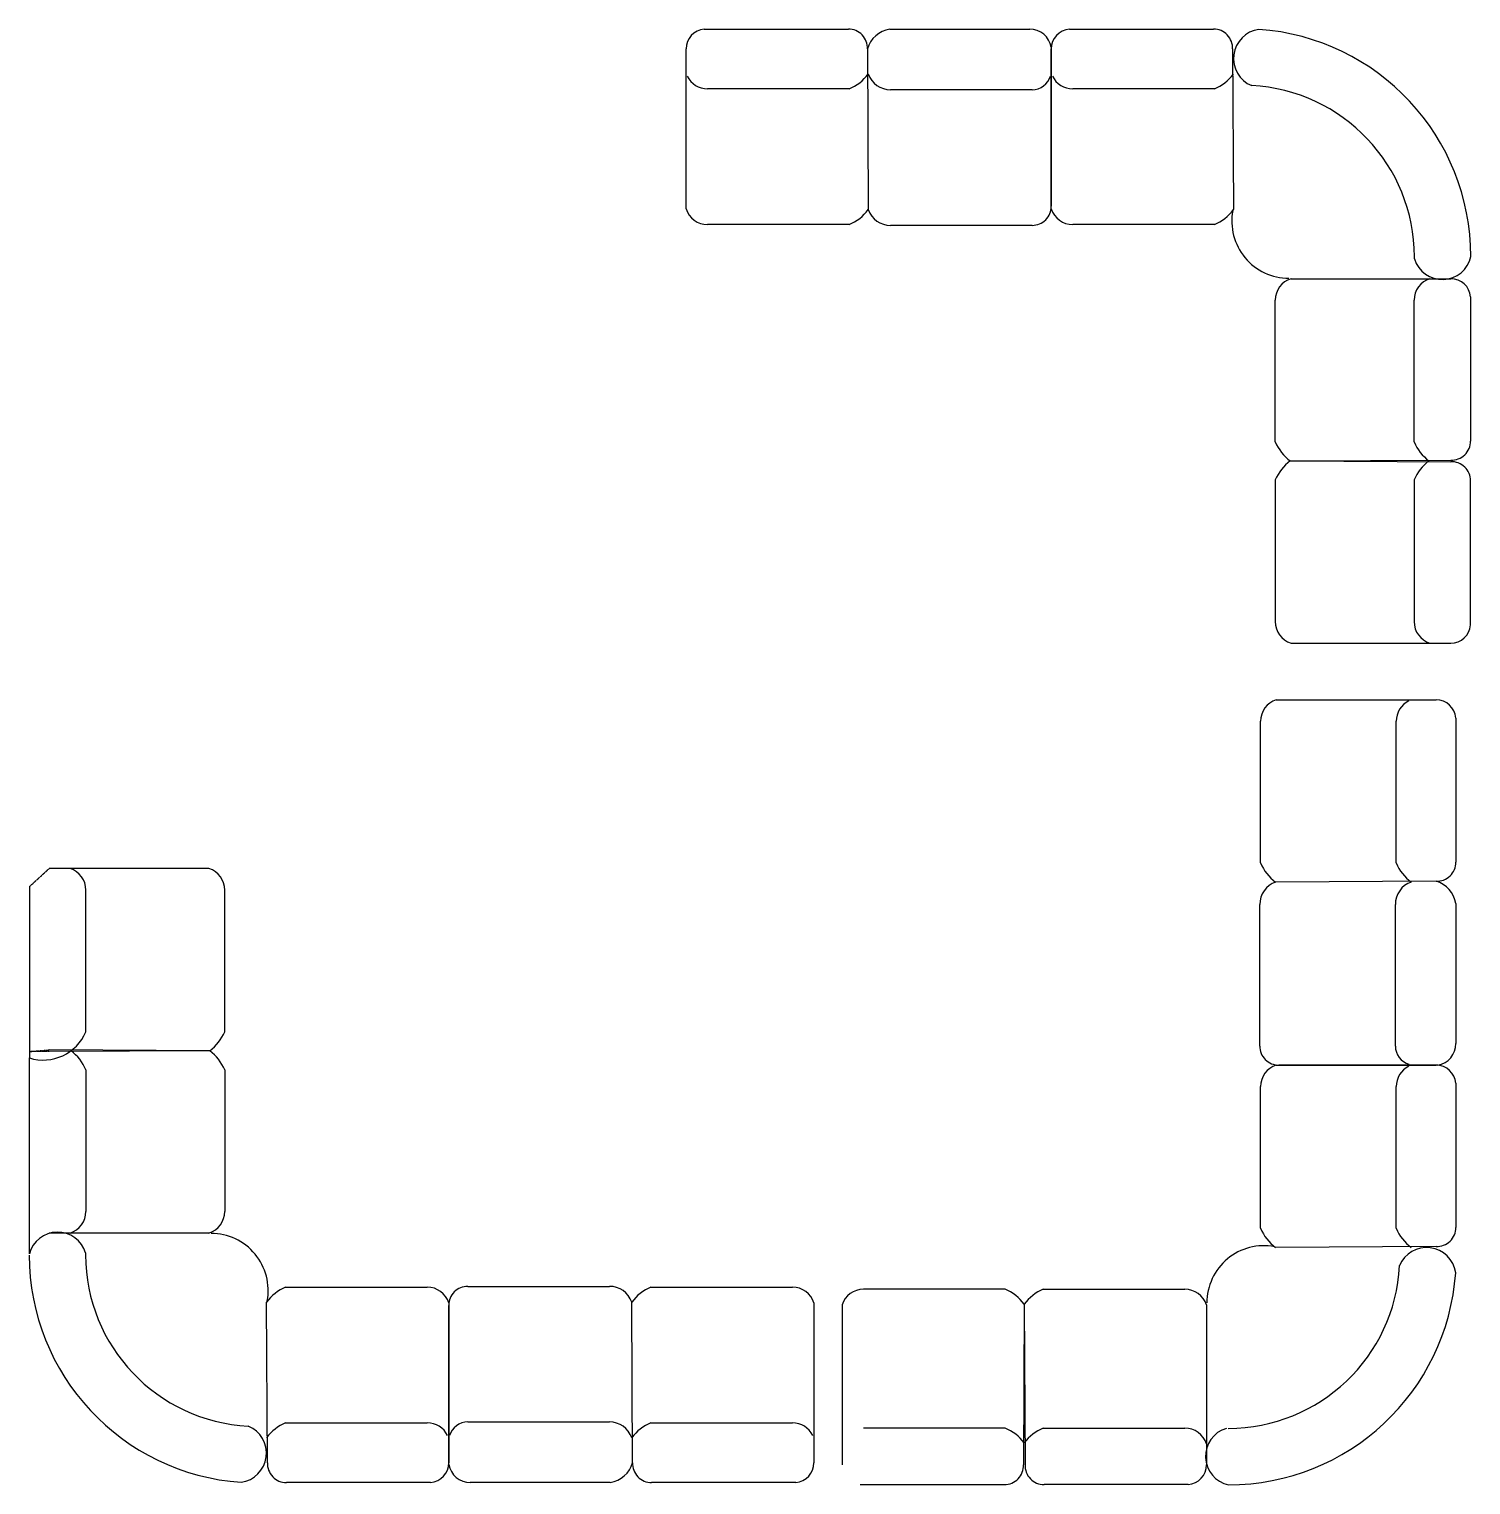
# Model space of a CAD drawing. Header units: inches. Extents: x -1202318 to 15458, y 120 to 819423.
# Drawn here: x -1202318 to -720070, y 332634 to 819423 of the extents above.
import ezdxf

# ---------------------------------------------------------------- set-up
doc = ezdxf.new("R2010")
doc.units = ezdxf.units.IN
doc.linetypes.add('HIDDEN', pattern=[9.525, 6.35, -3.175])

msp = doc.modelspace()

# ---------------------------------------------------------------- linework, layer by layer
for p, q in [((-976501, 819423.2), (-928300, 819423.2)), ((-914449.1, 819423.2), (-867633.2, 819423.2)), ((-854347.9, 819423.2), (-806146.9, 819423.2)), ((-860430.7, 813331.9), (-860430.7, 760171.4)), ((-982595.4, 759340.8), (-982595.4, 812778.1)), ((-921928.6, 812778.1), (-921651.5, 759063.9)), ((-860442.3, 759340.8), (-860442.3, 812778.1)), ((-799775.5, 812778.1), (-799498.5, 759063.9)), ((-928022.9, 799441.5), (-975392.9, 799441.5)), ((-902260.3, 799164.6), (-914172.1, 799164.6)), ((-866802.1, 799164.6), (-902260.3, 799164.6)), ((-805869.9, 799441.5), (-853239.8, 799441.5)), ((-928022.9, 754080.1), (-975392.9, 754080.1)), ((-902260.3, 753803.2), (-914172.1, 753803.2)), ((-866802.1, 753803.2), (-902260.3, 753803.2)), ((-805869.9, 754080.1), (-853239.8, 754080.1)), ((-738973.3, 742629.5), (-738973.3, 743277)), ((-780238.4, 735971.4), (-726801.1, 735971.4)), ((-733807.5, 735971.4), (-733616.4, 735971.4)), ((-785499.1, 681399), (-785499.1, 728768.9)), ((-739068.2, 681399), (-739068.2, 728768.9)), ((-720156, 729877), (-720156, 681676)), ((-780515.3, 675027.6), (-726801.1, 675304.6)), ((-780515.3, 675027.6), (-726801.1, 674750.6)), ((-785499.1, 668656.2), (-785499.1, 621286.2)), ((-739068.2, 668656.2), (-739068.2, 621286.2)), ((-720156, 620178.1), (-720156, 668379.2)), ((-780238.4, 614083.8), (-726801.1, 614083.8)), ((-733807.5, 614083.8), (-733616.4, 614083.8)), ((-785154.3, 595159.8), (-731717, 595159.8)), ((-725071.9, 589065.4), (-725071.9, 540864.4)), ((-790414.9, 540587.4), (-790414.9, 587957.4)), ((-745053.6, 540587.4), (-745053.6, 587957.4)), ((-1142149.1, 538745.9), (-1195586.4, 538745.9)), ((-1188580, 538745.9), (-1188771.1, 538745.9)), ((-1202231.5, 532651.5), (-1202231.5, 475387.5)), ((-1183319.3, 484173.4), (-1183319.3, 531543.4)), ((-1136888.4, 484173.4), (-1136888.4, 531543.4)), ((-731717, 534493), (-785431.2, 534216)), ((-790691.8, 514824.8), (-790691.8, 526736.5)), ((-745330.5, 514824.8), (-745330.5, 526736.5)), ((-725071.9, 527013.6), (-725071.9, 480197.6)), ((-790691.8, 479366.6), (-790691.8, 514824.8)), ((-745330.5, 479366.6), (-745330.5, 514824.8)), ((-1141872.2, 477802.1), (-1195586.4, 478079.1)), ((-1141872.2, 477802.1), (-1195586.4, 477525)), ((-1202231.5, 409843.6), (-1202231.5, 475387.5)), ((-785154.3, 473006.8), (-731717, 473006.8)), ((-731163.2, 472995.2), (-784323.6, 472995.2)), ((-1183319.3, 471430.7), (-1183319.3, 424060.7)), ((-1136888.4, 471430.7), (-1136888.4, 424060.7)), ((-790414.9, 418434.3), (-790414.9, 465804.3)), ((-745053.6, 418434.3), (-745053.6, 465804.3)), ((-725071.9, 466912.4), (-725071.9, 418711.4)), ((-1142149.1, 416858.2), (-1195586.4, 416858.2)), ((-1188580, 416858.2), (-1188771.1, 416858.2)), ((-1183414.2, 410200.1), (-1183414.2, 409552.6)), ((-731717, 412340), (-785431.2, 412063)), ((-1116517.6, 398749.5), (-1069147.6, 398749.5)), ((-1055585.4, 399026.4), (-1020127.2, 399026.4)), ((-1020127.2, 399026.4), (-1008215.4, 399026.4)), ((-994364.5, 398749.5), (-946994.6, 398749.5)), ((-875838.9, 398063.5), (-923208.8, 398063.5)), ((-863096.1, 398063.5), (-815726.1, 398063.5)), ((-1122612, 340051.5), (-1122889, 393765.7)), ((-1061956.8, 339497.8), (-1061956.8, 392658.2)), ((-1061945.2, 393488.8), (-1061945.2, 340051.5)), ((-1000458.9, 340051.5), (-1000735.9, 393765.7)), ((-939792.1, 393488.8), (-939792.1, 340051.5)), ((-930411.3, 392802.9), (-930411.3, 339365.5)), ((-869467.5, 393079.7), (-869744.5, 339365.5)), ((-869467.5, 393079.7), (-869190.5, 339365.5)), ((-808523.7, 392802.9), (-808523.7, 339365.5)), ((-1116517.6, 353388.2), (-1069147.6, 353388.2)), ((-1055585.4, 353665), (-1020127.2, 353665)), ((-1020127.2, 353665), (-1008215.4, 353665)), ((-994364.5, 353388.2), (-946994.6, 353388.2)), ((-875838.9, 351632.6), (-923208.8, 351632.6)), ((-863096.1, 351632.6), (-815726.1, 351632.6)), ((-1068039.6, 333406.5), (-1116240.6, 333406.5)), ((-1007938.4, 333406.5), (-1054754.3, 333406.5)), ((-945886.5, 333406.5), (-994087.5, 333406.5)), ((-924316.9, 332720.5), (-876115.9, 332720.5)), ((-814618.1, 332720.5), (-862819.1, 332720.5))]:
    msp.add_line(p, q)
at = {"linetype": 'HIDDEN'}
for p, q in [((-1202231.5, 532651.5), (-1195586.4, 538745.9)), ((-1202231.5, 477525), (-1195586.4, 478079.1)), ((-1195586.4, 477525), (-1202231.5, 477525))]:
    msp.add_line(p, q, dxfattribs=at)
for centre, radius, start, end in [((-975925.4, 812778.1), 6669.9, 94.950247, 180), ((-928300, 813046.1), 6377, 357.591184, 90), ((-912894.9, 810142), 9410.4, 99.506309, 163.732008), ((-867633.2, 812119.4), 7303.8, 9.555844, 90), ((-853772.4, 812778.1), 6669.9, 94.950247, 180), ((-806146.9, 813046.1), 6377, 357.591184, 90), ((-789622.7, 809609.9), 9822.4, 98.118687, 247.420444), ((-796311, 743277), 76241.4, 0.05172, 86.012965), ((-975392.9, 807002.3), 7560.8, 205.925681, 270), ((-934083.4, 813753.8), 15542.6, 292.949772, 323.116198), ((-914172.1, 807112), 7947.4, 199.758877, 270), ((-866798.9, 805532.8), 6368.2, 269.971039, 343.242262), ((-853239.8, 807002.3), 7560.8, 205.925681, 270), ((-811930.3, 813753.8), 15542.6, 292.949772, 323.116198), ((-796311, 743277), 57337.6, 0, 87.084063), ((-866798.9, 760171.4), 6368.2, 269.971039, 0), ((-975392.9, 761640.9), 7560.8, 197.71123, 270), ((-934083.4, 768392.5), 15542.6, 292.949772, 323.116198), ((-914172.1, 761750.6), 7947.4, 199.758877, 270), ((-853239.8, 761640.9), 7560.8, 197.71123, 270), ((-811930.3, 768392.5), 15542.6, 292.949772, 323.116198), ((-780938.1, 755214.8), 19106.7, 169.399376, 270), ((-729614.7, 745449), 9774.1, 196.766512, 347.573925), ((-777938.2, 728768.9), 7560.8, 107.71123, 180), ((-731507.3, 728768.9), 7560.8, 107.71123, 180), ((-726801.1, 729301.4), 6669.9, 4.950247, 90), ((-726533.1, 681676), 6377, 267.591184, 0), ((-771186.7, 687459.4), 15542.6, 202.949772, 233.116198), ((-724755.8, 687459.4), 15542.6, 202.949772, 233.116198), ((-771186.7, 662595.7), 15542.6, 126.883802, 157.050228), ((-724755.8, 662595.7), 15542.6, 126.883802, 157.050228), ((-726533.1, 668379.2), 6377, 0, 92.408816), ((-777938.2, 621286.2), 7560.8, 180, 252.28877), ((-731507.3, 621286.2), 7560.8, 180, 252.28877), ((-726801.1, 620753.7), 6669.9, 270, 355.049753), ((-782854.1, 587957.4), 7560.8, 107.71123, 180), ((-737492.8, 587957.4), 7560.8, 115.925681, 180), ((-731717, 588489.9), 6669.9, 4.950247, 90), ((-776102.6, 546647.9), 15542.6, 202.949772, 233.116198), ((-730741.2, 546647.9), 15542.6, 202.949772, 233.116198), ((-731448.9, 540864.4), 6377, 267.591184, 0), ((-1190880.2, 531543.4), 7560.8, 0, 72.28877), ((-1144449.2, 531543.4), 7560.8, 0, 72.28877), ((-782744.4, 526736.5), 7947.4, 109.758877, 180), ((-737383.1, 526736.5), 7947.4, 109.758877, 180), ((-734353.1, 525459.4), 9410.4, 9.506309, 73.732008), ((-1197631.7, 490233.9), 15542.6, 252.785858, 337.050228), ((-1151200.8, 490233.9), 15542.6, 306.883802, 337.050228), ((-1197631.7, 465370.2), 15542.6, 22.949772, 53.116198), ((-1151200.8, 465370.2), 15542.6, 22.949772, 53.116198), ((-784323.6, 479363.4), 6368.2, 179.971039, 270), ((-738962.3, 479363.4), 6368.2, 179.971039, 253.242262), ((-732375.7, 480197.6), 7303.8, 279.555844, 0), ((-782854.1, 465804.3), 7560.8, 107.71123, 180), ((-737492.8, 465804.3), 7560.8, 115.925681, 180), ((-731717, 466336.8), 6669.9, 4.950247, 90), ((-1190880.2, 424060.7), 7560.8, 287.71123, 0), ((-1144449.2, 424060.7), 7560.8, 287.71123, 0), ((-731448.9, 418711.4), 6377, 267.591184, 0), ((-1192772.8, 407380.6), 9774.1, 16.766512, 165.404322), ((-1141449.4, 397614.8), 19106.7, 349.399376, 90), ((-776102.6, 424494.8), 15542.6, 202.949772, 233.116198), ((-730741.2, 424494.8), 15542.6, 202.949772, 233.116198), ((-1126076.5, 409552.6), 76241.4, 180.05172, 266.012965), ((-1126076.5, 409552.6), 57337.6, 180, 267.084063), ((-789280.2, 393502.6), 19106.7, 79.399376, 180), ((-734885.1, 402187.1), 9822.4, 8.118687, 157.420444), ((-801218, 408875.4), 57337.6, 270, 357.084063), ((-801218, 408875.4), 76241.4, 270.05172, 356.012965), ((-1110457.2, 384437.1), 15542.6, 112.949772, 143.116198), ((-1069147.6, 391188.7), 7560.8, 17.71123, 90), ((-1055588.6, 392658.2), 6368.2, 89.971039, 180), ((-1008215.4, 391079), 7947.4, 19.758877, 90), ((-988304.1, 384437.1), 15542.6, 112.949772, 143.116198), ((-946994.6, 391188.7), 7560.8, 17.71123, 90), ((-923208.8, 390502.7), 7560.8, 90, 162.28877), ((-881899.3, 383751.1), 15542.6, 36.883802, 67.050228), ((-857035.6, 383751.1), 15542.6, 112.949772, 143.116198), ((-815726.1, 390502.7), 7560.8, 17.71123, 90), ((-1132764.8, 343219.7), 9822.4, 278.118687, 67.420444), ((-1110457.2, 339075.8), 15542.6, 112.949772, 143.116198), ((-1069147.6, 345827.3), 7560.8, 25.925681, 90), ((-1055588.6, 347296.9), 6368.2, 89.971039, 163.242262), ((-1008215.4, 345717.7), 7947.4, 19.758877, 90), ((-988304.1, 339075.8), 15542.6, 112.949772, 143.116198), ((-946994.6, 345827.3), 7560.8, 25.925681, 90), ((-881899.3, 337320.2), 15542.6, 36.883802, 67.050228), ((-857035.6, 337320.2), 15542.6, 112.949772, 143.116198), ((-815726.1, 344071.8), 7560.8, 17.71123, 90), ((-799046, 342179.2), 9774.1, 106.766512, 257.573925), ((-1116240.6, 339783.5), 6377, 177.591184, 270), ((-1068615.1, 340051.5), 6669.9, 274.950247, 0), ((-1054754.3, 340710.3), 7303.8, 189.555844, 270), ((-1009492.6, 342687.7), 9410.4, 279.506309, 343.732008), ((-994087.5, 339783.5), 6377, 177.591184, 270), ((-946462.1, 340051.5), 6669.9, 274.950247, 0), ((-876115.9, 339097.5), 6377, 270, 2.408816), ((-862819.1, 339097.5), 6377, 177.591184, 270), ((-815193.6, 339365.5), 6669.9, 274.950247, 0)]:
    msp.add_arc(centre, radius, start, end)

doc.saveas('drawing.dxf')
